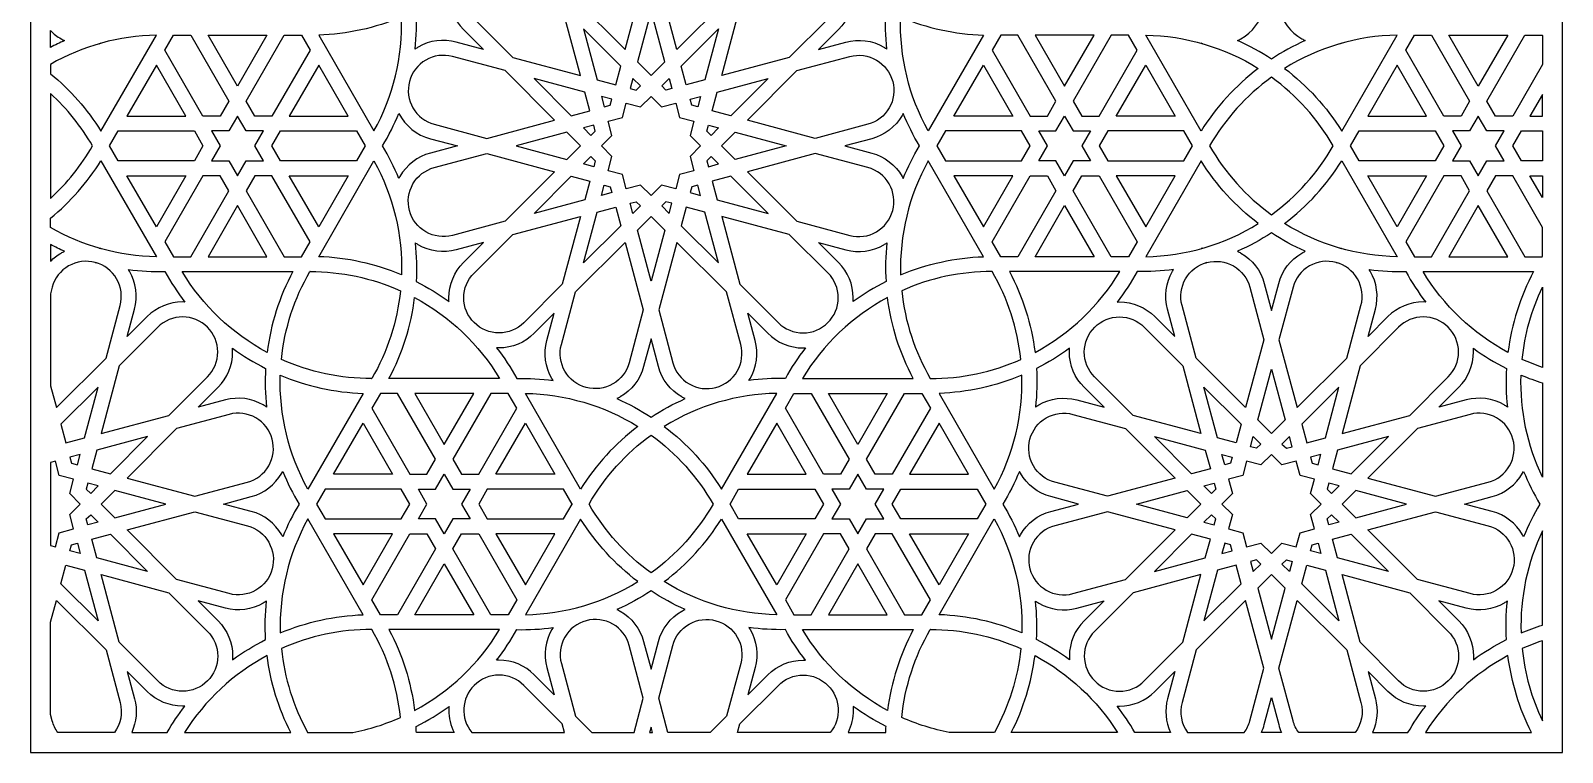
# Model space of a CAD drawing. Header units: millimetres. Extents: x 15683 to 17223, y -3509 to -1569.
# Drawn here: x 15683 to 17223, y -3509 to -2783 of the extents above; entities that cross this region are included whole.
import ezdxf

# ---------------------------------------------------------------- set-up
doc = ezdxf.new("R2010")
doc.units = ezdxf.units.MM
doc.layers.get('0').update_dxf_attribs({"color": 1})
doc.layers.add('Layer 01', color=160, linetype='Continuous')

msp = doc.modelspace()

# ---------------------------------------------------------------- linework, layer by layer
for points in [[(15683, -3509.2), (17223, -3509.2), (17223, -1569.2), (15683, -1569.2)], [(15856.3, -2869.3), (15818.1, -2803), (15826.7, -2788), (15844, -2788), (15882.3, -2854.3), (15873.7, -2869.3)], [(15891, -2839.3), (15861.4, -2788), (15920.6, -2788)], [(15963.9, -2803), (15925.6, -2869.3), (15908.3, -2869.3), (15899.6, -2854.3), (15937.9, -2788), (15955.2, -2788)], [(16649.6, -2803), (16687.9, -2869.3), (16705.2, -2869.3), (16713.9, -2854.3), (16675.6, -2788), (16658.3, -2788)], [(16722.6, -2839.3), (16752.2, -2788), (16692.9, -2788)], [(16757.2, -2869.3), (16795.5, -2803), (16786.8, -2788), (16769.5, -2788), (16731.2, -2854.3), (16739.9, -2869.3)], [(17103.8, -2869.3), (17065.6, -2803), (17074.2, -2788), (17091.5, -2788), (17129.8, -2854.3), (17121.2, -2869.3)], [(17138.5, -2839.3), (17108.9, -2788), (17168.1, -2788)], [(17203, -2817.5), (17173.1, -2869.3), (17155.8, -2869.3), (17147.1, -2854.3), (17185.4, -2788), (17202.8, -2788), (17203, -2788.4)], [(15779.8, -2869.3), (15839, -2869.3), (15809.4, -2818)], [(15942.9, -2869.3), (16002.2, -2869.3), (15972.6, -2818)], [(16670.6, -2869.3), (16611.3, -2869.3), (16641, -2818)], [(16833.8, -2869.3), (16774.5, -2869.3), (16804.1, -2818)], [(17027.3, -2869.3), (17086.5, -2869.3), (17056.9, -2818)], [(17203, -2847.5), (17190.4, -2869.3), (17203, -2869.3)], [(15908.3, -2899.3), (15908.3, -2899.3), (15917, -2884.3), (15899.6, -2884.3), (15891, -2869.3), (15882.3, -2884.3), (15865, -2884.3), (15873.7, -2899.3), (15873.6, -2899.3), (15873.7, -2899.4), (15865, -2914.4), (15882.3, -2914.4), (15891, -2929.4), (15899.6, -2914.4), (15917, -2914.4), (15908.3, -2899.4)], [(16705.2, -2899.3), (16705.2, -2899.3), (16696.6, -2884.3), (16713.9, -2884.3), (16722.6, -2869.3), (16731.2, -2884.3), (16748.5, -2884.3), (16739.9, -2899.3), (16739.9, -2899.3), (16739.9, -2899.4), (16748.5, -2914.4), (16731.2, -2914.4), (16722.6, -2929.4), (16713.9, -2914.4), (16696.6, -2914.4), (16705.2, -2899.4)], [(17155.9, -2899.3), (17155.8, -2899.3), (17164.5, -2884.3), (17147.1, -2884.3), (17138.5, -2869.3), (17129.8, -2884.3), (17112.5, -2884.3), (17121.2, -2899.3), (17121.1, -2899.3), (17121.2, -2899.4), (17112.5, -2914.4), (17129.8, -2914.4), (17138.5, -2929.4), (17147.1, -2914.4), (17164.5, -2914.4), (17155.8, -2899.4)], [(15762.4, -2899.3), (15771.1, -2884.3), (15847.7, -2884.3), (15856.3, -2899.3), (15856.3, -2899.3), (15856.3, -2899.4), (15847.7, -2914.4), (15771.1, -2914.4)], [(15925.7, -2899.3), (15925.6, -2899.3), (15934.3, -2884.3), (16010.8, -2884.3), (16019.5, -2899.3), (16019.5, -2899.3), (16019.5, -2899.4), (16010.8, -2914.4), (15934.3, -2914.4), (15925.6, -2899.4)], [(16687.9, -2899.3), (16687.9, -2899.3), (16679.3, -2884.3), (16602.7, -2884.3), (16594, -2899.3), (16594.1, -2899.3), (16594, -2899.4), (16602.7, -2914.4), (16679.3, -2914.4), (16687.9, -2899.4)], [(16851.1, -2899.3), (16842.4, -2884.3), (16765.9, -2884.3), (16757.2, -2899.3), (16757.2, -2899.3), (16757.2, -2899.4), (16765.9, -2914.4), (16842.4, -2914.4)], [(17009.9, -2899.3), (17018.6, -2884.3), (17095.2, -2884.3), (17103.8, -2899.3), (17103.8, -2899.3), (17103.8, -2899.4), (17095.2, -2914.4), (17018.6, -2914.4)], [(17203, -2914.4), (17181.8, -2914.4), (17173.1, -2899.4), (17173.2, -2899.3), (17173.1, -2899.3), (17181.8, -2884.3), (17203, -2884.3)], [(15779.8, -2929.4), (15839, -2929.4), (15809.4, -2980.7)], [(15856.3, -2929.4), (15818.1, -2995.7), (15826.7, -3010.7), (15844, -3010.7), (15882.3, -2944.4), (15873.7, -2929.4)], [(15963.9, -2995.7), (15925.6, -2929.4), (15908.3, -2929.4), (15899.6, -2944.4), (15937.9, -3010.7), (15955.2, -3010.7)], [(15942.9, -2929.4), (16002.2, -2929.4), (15972.6, -2980.7)], [(16670.6, -2929.4), (16611.3, -2929.4), (16641, -2980.7)], [(16649.6, -2995.7), (16687.9, -2929.4), (16705.2, -2929.4), (16713.9, -2944.4), (16675.6, -3010.7), (16658.3, -3010.7)], [(16757.2, -2929.4), (16795.5, -2995.7), (16786.8, -3010.7), (16769.5, -3010.7), (16731.2, -2944.4), (16739.9, -2929.4)], [(16833.8, -2929.4), (16774.5, -2929.4), (16804.1, -2980.7)], [(17027.3, -2929.4), (17086.5, -2929.4), (17056.9, -2980.7)], [(17103.8, -2929.4), (17065.6, -2995.7), (17074.2, -3010.7), (17091.5, -3010.7), (17129.8, -2944.4), (17121.2, -2929.4)], [(17203, -2981.2), (17173.1, -2929.4), (17155.8, -2929.4), (17147.1, -2944.4), (17185.4, -3010.7), (17202.8, -3010.7), (17203, -3010.3)], [(17203, -2951.2), (17190.4, -2929.4), (17203, -2929.4)], [(15891, -2959.4), (15861.4, -3010.7), (15920.6, -3010.7)], [(16722.6, -2959.4), (16752.2, -3010.7), (16692.9, -3010.7)], [(17138.5, -2959.4), (17108.9, -3010.7), (17168.1, -3010.7)], [(15963.7, -3025.7), (15963.9, -3025.7), (15964, -3025.6)], [(16649.8, -3025.7), (16649.6, -3025.7), (16649.5, -3025.6)], [(16026.1, -3133.2), (16025.9, -3133.2), (16025.8, -3133.3)], [(16587.4, -3133.2), (16587.6, -3133.2), (16587.7, -3133.3)], [(16025.9, -3163.2), (16064.2, -3229.5), (16081.5, -3229.5), (16090.2, -3214.5), (16051.9, -3148.2), (16034.6, -3148.2)], [(16098.8, -3199.5), (16128.5, -3148.2), (16069.2, -3148.2)], [(16133.5, -3229.5), (16171.8, -3163.2), (16163.1, -3148.2), (16145.8, -3148.2), (16107.5, -3214.5), (16116.2, -3229.5)], [(16480, -3229.5), (16441.8, -3163.2), (16450.4, -3148.2), (16467.7, -3148.2), (16506, -3214.5), (16497.4, -3229.5)], [(16514.7, -3199.5), (16485.1, -3148.2), (16544.3, -3148.2)], [(16587.6, -3163.2), (16549.3, -3229.5), (16532, -3229.5), (16523.3, -3214.5), (16561.6, -3148.2), (16578.9, -3148.2)], [(16046.9, -3229.5), (15987.6, -3229.5), (16017.3, -3178.2)], [(16210.1, -3229.5), (16150.8, -3229.5), (16180.4, -3178.2)], [(16403.5, -3229.5), (16462.7, -3229.5), (16433.1, -3178.2)], [(16566.6, -3229.5), (16625.9, -3229.5), (16596.3, -3178.2)], [(16081.5, -3259.5), (16072.9, -3244.5), (16090.2, -3244.5), (16098.8, -3229.5), (16107.5, -3244.5), (16124.8, -3244.5), (16116.2, -3259.5), (16124.8, -3274.5), (16107.5, -3274.5), (16098.8, -3289.5), (16090.2, -3274.5), (16072.9, -3274.5)], [(16532, -3259.5), (16540.7, -3244.5), (16523.3, -3244.5), (16514.7, -3229.5), (16506, -3244.5), (16488.7, -3244.5), (16497.4, -3259.5), (16488.7, -3274.5), (16506, -3274.5), (16514.7, -3289.5), (16523.3, -3274.5), (16540.7, -3274.5)], [(16064.2, -3259.5), (16055.5, -3244.5), (15979, -3244.5), (15970.3, -3259.5), (15979, -3274.5), (16055.5, -3274.5)], [(16227.4, -3259.5), (16218.7, -3244.5), (16142.1, -3244.5), (16133.5, -3259.5), (16142.1, -3274.5), (16218.7, -3274.5)], [(16386.2, -3259.5), (16394.8, -3244.5), (16471.4, -3244.5), (16480, -3259.5), (16471.4, -3274.5), (16394.8, -3274.5)], [(16549.3, -3259.5), (16558, -3244.5), (16634.6, -3244.5), (16643.2, -3259.5), (16634.6, -3274.5), (16558, -3274.5)], [(16046.9, -3289.5), (15987.6, -3289.5), (16017.3, -3340.8)], [(16025.9, -3355.8), (16064.2, -3289.5), (16081.5, -3289.5), (16090.2, -3304.5), (16051.9, -3370.8), (16034.6, -3370.8)], [(16133.5, -3289.5), (16171.8, -3355.8), (16163.1, -3370.8), (16145.8, -3370.8), (16107.5, -3304.5), (16116.2, -3289.5)], [(16210.1, -3289.5), (16150.8, -3289.5), (16180.4, -3340.8)], [(16403.5, -3289.5), (16462.7, -3289.5), (16433.1, -3340.8)], [(16480, -3289.5), (16441.8, -3355.8), (16450.4, -3370.8), (16467.7, -3370.8), (16506, -3304.5), (16497.4, -3289.5)], [(16587.6, -3355.8), (16549.3, -3289.5), (16532, -3289.5), (16523.3, -3304.5), (16561.6, -3370.8), (16578.9, -3370.8)], [(16566.6, -3289.5), (16625.9, -3289.5), (16596.3, -3340.8)], [(16098.8, -3319.5), (16128.5, -3370.8), (16069.2, -3370.8)], [(16514.7, -3319.5), (16485.1, -3370.8), (16544.3, -3370.8)], [(16026.1, -3385.8), (16025.9, -3385.8), (16025.8, -3385.6)], [(16587.4, -3385.8), (16587.6, -3385.8), (16587.7, -3385.6)]]:
    msp.add_lwpolyline(points, close=True)
for points in [[(15972.6, -2788), (16028.2, -2884.3, 0.135132), (16055.8, -2769.7, -0.090641)], [(16641, -2788), (16585.4, -2884.3, -0.135132), (16557.7, -2769.7, 0.090641)], [(15703, -2826.7, -0.081525), (15753.7, -2884.4), (15809.4, -2787.9, 0.126215), (15703, -2817.3)], [(16804.1, -2787.9, -0.135276), (16917.3, -2821.3, 0.090727), (16859.8, -2884.4)], [(17056.9, -2787.9, 0.135276), (16943.7, -2821.3, -0.090727), (17001.2, -2884.4)], [(16930.5, -2968.5, 0.105833), (16992.7, -2899.3, 0.105833), (16930.5, -2830.2, 0.105833), (16868.4, -2899.3, 0.105833)], [(15703, -2952.1, 0.076482), (15745.2, -2899.3, 0.076482), (15703, -2846.6)], [(15703, -2972, 0.081525), (15753.7, -2914.3), (15809.4, -3010.8, -0.126215), (15703, -2981.4)], [(15972.6, -3010.7), (16028.2, -2914.4, -0.135132), (16055.8, -3029, 0.090641)], [(16641, -3010.7), (16585.4, -2914.4, 0.135132), (16557.7, -3029, -0.090641)], [(16804.1, -3010.8, 0.135276), (16917.3, -2977.4, -0.090727), (16859.8, -2914.3)], [(17056.9, -3010.8, -0.135276), (16943.7, -2977.4, 0.090727), (17001.2, -2914.3)], [(15749.2, -3016.9, -0.001398), (15748, -3016.6)], [(16864.3, -3016.9, 0.001398), (16865.6, -3016.6)], [(16996.7, -3016.9, -0.001398), (16995.5, -3016.6)], [(15781.3, -3023.6, 0.038881), (15818.1, -3025.7, 0.038562), (15838.1, -3056.3), (15835.8, -3056.2, 0.199489), (15800.2, -3071), (15780.1, -3091.1), (15787.5, -3063.6, 0.199489), (15782.4, -3025.4)], [(15835.4, -3025.7), (15946.6, -3025.7, 0.090641), (15920.8, -3107, -0.135132)], [(15963.8, -3025.6, -0.105859), (16054.8, -3044.9, -0.105859), (16026, -3133.3, -0.105859), (15935.1, -3114, -0.105859)], [(16649.7, -3025.6, 0.105859), (16558.8, -3044.9, 0.105859), (16587.5, -3133.3, 0.105859), (16678.5, -3114, 0.105859)], [(16778.2, -3025.7), (16667, -3025.7, -0.090641), (16692.8, -3107, 0.135132)], [(16832.2, -3023.6, -0.038881), (16795.5, -3025.7, -0.038562), (16775.4, -3056.3), (16777.7, -3056.2, -0.199489), (16813.3, -3071), (16833.4, -3091.1), (16826.1, -3063.6, -0.199489), (16831.1, -3025.4)], [(17028.8, -3023.6, 0.038881), (17065.6, -3025.7, 0.038562), (17085.6, -3056.3), (17083.3, -3056.2, 0.199489), (17047.7, -3071), (17027.6, -3091.1), (17035, -3063.6, 0.199489), (17029.9, -3025.4)], [(17082.9, -3025.7), (17194.1, -3025.7, 0.090641), (17168.3, -3107, -0.135132)], [(17203, -3122, -0.02471), (17182.6, -3114, -0.085621), (17203, -3041.3)], [(16043.3, -3133.2, 0.090641), (16069.1, -3051.9, -0.135132), (16154.5, -3133.2)], [(16570.3, -3133.2, -0.090641), (16544.5, -3051.9, 0.135132), (16459.1, -3133.2)], [(15919.3, -3123.1, 0.040936), (15920.2, -3161.9, 0.019027), (15916.9, -3159.8, 0.199489), (15878.8, -3154.8), (15851.3, -3162.2), (15871.4, -3142.1, 0.199489), (15886.1, -3106.5, 0.018279), (15886, -3102.8, 0.041199)], [(16694.3, -3123.1, -0.040936), (16693.3, -3161.9, -0.019027), (16696.6, -3159.8, -0.199489), (16734.8, -3154.8), (16762.3, -3162.2), (16742.1, -3142.1, -0.199489), (16727.4, -3106.5, -0.018279), (16727.6, -3102.8, -0.041199)], [(17166.8, -3123.1, 0.040936), (17167.7, -3161.9, 0.019027), (17164.5, -3159.8, 0.199489), (17126.3, -3154.8), (17098.8, -3162.2), (17118.9, -3142.1, 0.199489), (17133.6, -3106.5, 0.018279), (17133.5, -3102.8, 0.041199)], [(15934, -3129.9, 0.090641), (16017.3, -3148.2), (15961.7, -3244.5, -0.135132)], [(16679.6, -3129.9, -0.090641), (16596.3, -3148.2), (16651.9, -3244.5, 0.135132)], [(17203, -3232.5, -0.119754), (17181.5, -3129.9, 0.024161), (17203, -3137.7)], [(16293.4, -3181.4, 0.090589), (16236, -3244.4), (16180.4, -3148.2, -0.135014)], [(16320.1, -3181.4, -0.090589), (16377.6, -3244.4), (16433.1, -3148.2, 0.135014)], [(16306.8, -3328.7, -0.106105), (16244.4, -3259.5, -0.106105), (16306.8, -3190.2, -0.106105), (16369.1, -3259.5, -0.106105)], [(16227.3, -3259.6, -0.0001), (16227.4, -3259.5), (16227.3, -3259.4)], [(16386.2, -3259.6, 0.0001), (16386.2, -3259.5), (16386.2, -3259.4)], [(15934, -3389.1, -0.090641), (16017.3, -3370.8), (15961.7, -3274.5, 0.135132)], [(16293.4, -3337.5, -0.090589), (16236, -3274.6), (16180.4, -3370.8, 0.135014)], [(16320.1, -3337.5, 0.090589), (16377.6, -3274.6), (16433.1, -3370.8, -0.135014)], [(16679.6, -3389.1, 0.090641), (16596.3, -3370.8), (16651.9, -3274.5, -0.135132)], [(17203, -3286.4, 0.119754), (17181.5, -3389.1, -0.024161), (17203, -3381.2)], [(15919.3, -3395.8, -0.040936), (15920.2, -3357.1, -0.019027), (15916.9, -3359.1, -0.199489), (15878.8, -3364.1), (15851.3, -3356.7), (15871.4, -3376.9, -0.199489), (15886.1, -3412.5, -0.018279), (15886, -3416.1, -0.041199)], [(16694.3, -3395.8, 0.040936), (16693.3, -3357.1, 0.019027), (16696.6, -3359.1, 0.199489), (16734.8, -3364.1), (16762.3, -3356.7), (16742.1, -3376.9, 0.199489), (16727.4, -3412.5, 0.018279), (16727.6, -3416.1, 0.041199)], [(17166.8, -3395.8, -0.040936), (17167.7, -3357.1, -0.019027), (17164.5, -3359.1, -0.199489), (17126.3, -3364.1), (17098.8, -3356.7), (17118.9, -3376.9, -0.199489), (17133.6, -3412.5, -0.018279), (17133.5, -3416.1, -0.041199)], [(16006.9, -3489.2, 0.056713), (16054.8, -3474.1, 0.105859), (16026, -3385.6, 0.105859), (15935.1, -3404.9, 0.100437), (15961.5, -3489.2)], [(16043.3, -3385.8, -0.090641), (16069.1, -3467, 0.135132), (16154.5, -3385.8)], [(16570.3, -3385.8, 0.090641), (16544.5, -3467, -0.135132), (16459.1, -3385.8)], [(16606.6, -3489.2, -0.056713), (16558.8, -3474.1, -0.105859), (16587.5, -3385.6, -0.105859), (16678.5, -3404.9, -0.100437), (16652.1, -3489.2)], [(17203, -3397, 0.02471), (17182.6, -3404.9, 0.085621), (17203, -3477.6)], [(15944.5, -3489.2, -0.085875), (15920.8, -3411.9, 0.129776), (15837.8, -3489.2)], [(16669, -3489.2, 0.085875), (16692.8, -3411.9, -0.129776), (16775.7, -3489.2)], [(17192, -3489.2, -0.085875), (17168.3, -3411.9, 0.129776), (17085.3, -3489.2)], [(15820.3, -3489.2, -0.033736), (15838.1, -3462.7), (15835.8, -3462.7, -0.199489), (15800.2, -3448), (15780.1, -3427.8), (15787.5, -3455.3, -0.174582), (15784.6, -3489.2)], [(16793.2, -3489.2, 0.033736), (16775.4, -3462.7), (16777.7, -3462.7, 0.199489), (16813.3, -3448), (16833.4, -3427.8), (16826.1, -3455.3, 0.174582), (16828.9, -3489.2)], [(17067.8, -3489.2, -0.033736), (17085.6, -3462.7), (17083.3, -3462.7, -0.199489), (17047.7, -3448), (17027.6, -3427.8), (17035, -3455.3, -0.174582), (17032.1, -3489.2)]]:
    msp.add_lwpolyline(points, format="xyb", close=True)
at = {"layer": 'Layer 01'}
for points in [[(16284.8, -2681.4, 0.415515), (16241.6, -2656.5, 0.415515), (16216.6, -2699.7), (16230.9, -2752.7), (16280.7, -2802.4), (16299, -2734.4)], [(16328.7, -2681.4, -0.415515), (16372, -2656.5, -0.415515), (16396.9, -2699.7), (16382.7, -2752.7), (16332.8, -2802.4), (16314.5, -2734.4)], [(16178.8, -2721.6, 0.415515), (16128.9, -2721.7, 0.415515), (16128.8, -2771.5), (16167.7, -2810.3), (16235.8, -2828.4), (16217.5, -2760.4)], [(16434.8, -2721.6, -0.415515), (16484.6, -2721.7, -0.415515), (16484.7, -2771.5), (16445.8, -2810.3), (16377.8, -2828.4), (16396, -2760.4)], [(16937.8, -2761.1, 0.199489), (16961.2, -2791.6, 0.018655), (16964.5, -2793.4, 0.040925), (16930.5, -2812, 0.040925), (16896.5, -2793.4, 0.018655), (16899.8, -2791.6, 0.199489), (16923.3, -2761.1), (16930.5, -2733.9)], [(16072.7, -2799.9, 0.018279), (16069.6, -2801.9, 0.041199), (16070.6, -2762.9, 0.040936), (16103.7, -2742.8, 0.019027), (16103.5, -2746.6, 0.199489), (16118.3, -2782.2), (16138.4, -2802.3), (16110.9, -2794.9, 0.199489)], [(16540.8, -2799.9, -0.018279), (16543.9, -2801.9, -0.041199), (16543, -2762.9, -0.040936), (16509.9, -2742.8, -0.019027), (16510, -2746.6, -0.199489), (16495.3, -2782.2), (16475.1, -2802.3), (16502.6, -2794.9, -0.199489)], [(15703, -2783.4, 0.067457), (15713.7, -2791.6, 0.018655), (15717, -2793.4, 0.016402), (15703, -2800.2)], [(16107, -2809.4, 0.415515), (16063.9, -2834.4, 0.415515), (16088.8, -2877.6), (16141.8, -2891.7), (16209.8, -2873.4), (16160, -2823.6)], [(16506.5, -2809.4, -0.415515), (16549.7, -2834.4, -0.415515), (16524.8, -2877.6), (16471.7, -2891.7), (16403.7, -2873.4), (16453.5, -2823.6)], [(16084.9, -2906.6, 0.199489), (16054.3, -2930), (16053.2, -2932, 0.038562), (16036.8, -2899.4, 0.000103), (16036.9, -2899.3, 0.037426), (16053.2, -2866.6, 0.211498), (16084.9, -2892.1), (16112.1, -2899.3)], [(16528.6, -2906.6, -0.199489), (16559.2, -2930), (16560.3, -2932, -0.038562), (16576.7, -2899.4, -0.000103), (16576.7, -2899.3, -0.000103), (16576.7, -2899.3, -0.038562), (16560.3, -2866.6), (16559.2, -2868.7, -0.199489), (16528.6, -2892.1), (16501.5, -2899.3)], [(16107, -2989.3, -0.415515), (16063.9, -2964.3, -0.415515), (16088.8, -2921.1), (16141.8, -2906.9), (16209.8, -2925.3), (16160, -2975.1)], [(16506.5, -2989.3, 0.415515), (16549.7, -2964.3, 0.415515), (16524.8, -2921.1), (16471.7, -2906.9), (16403.7, -2925.3), (16453.5, -2975.1)], [(16178.8, -3077.1, -0.415515), (16128.9, -3077, -0.415515), (16128.8, -3027.2), (16167.7, -2988.4), (16235.8, -2970.3), (16217.5, -3038.3)], [(16434.8, -3077.1, 0.415515), (16484.6, -3077, 0.415515), (16484.7, -3027.2), (16445.8, -2988.4), (16377.8, -2970.3), (16396, -3038.3)], [(16937.8, -3037.6, -0.199489), (16961.2, -3007.1, -0.018655), (16964.5, -3005.3, -0.040925), (16930.5, -2986.7, -0.040925), (16896.5, -3005.3, -0.018655), (16899.8, -3007.1, -0.199489), (16923.3, -3037.6), (16930.5, -3064.8)], [(15703, -3015.3, -0.067457), (15713.7, -3007.1, -0.018655), (15717, -3005.3, -0.016402), (15703, -2998.5)], [(16072.7, -2998.7, -0.018279), (16069.6, -2996.8, -0.041199), (16070.6, -3035.8, -0.040936), (16103.7, -3055.9, -0.019027), (16103.5, -3052.1, -0.199489), (16118.3, -3016.5), (16138.4, -2996.4), (16110.9, -3003.8, -0.199489)], [(16284.8, -3117.3, -0.415515), (16241.6, -3142.2, -0.415515), (16216.6, -3099), (16230.9, -3046), (16280.7, -2996.3), (16299, -3064.3)], [(16328.7, -3117.3, 0.415515), (16372, -3142.2, 0.415515), (16396.9, -3099), (16382.7, -3046), (16332.8, -2996.3), (16314.5, -3064.3)], [(16540.8, -2998.7, 0.018279), (16543.9, -2996.8, 0.041199), (16543, -3035.8, 0.040936), (16509.9, -3055.9, 0.019027), (16510, -3052.1, 0.199489), (16495.3, -3016.5), (16475.1, -2996.4), (16502.6, -3003.8, 0.199489)], [(15773, -3059.7, 0.415515), (15748, -3016.6, 0.415515), (15704.7, -3041.5), (15703, -3048), (15703, -3140.5), (15708.9, -3162.5), (15758.8, -3112.7)], [(16840.6, -3059.7, -0.415515), (16865.6, -3016.6, -0.415515), (16908.8, -3041.5), (16922.9, -3094.5), (16904.6, -3162.5), (16854.8, -3112.7)], [(17020.5, -3059.7, 0.415515), (16995.5, -3016.6, 0.415515), (16952.2, -3041.5), (16938.1, -3094.5), (16956.5, -3162.5), (17006.3, -3112.7)], [(15860.8, -3131.5, 0.415515), (15860.7, -3081.6, 0.415515), (15810.8, -3081.6), (15772.1, -3120.4), (15754, -3188.5), (15822, -3170.3)], [(16153.8, -3102.5), (16151.5, -3102.4, -0.038887), (16171.8, -3133.2, -0.038676), (16208.3, -3135.3), (16207.1, -3133.3, -0.199489), (16202.1, -3095.1), (16209.5, -3067.6), (16189.4, -3087.7, -0.199489)], [(16459.8, -3102.5), (16462, -3102.4, 0.038887), (16441.8, -3133.2, 0.038676), (16405.2, -3135.3), (16406.4, -3133.3, 0.199489), (16411.4, -3095.1), (16404, -3067.6), (16424.2, -3087.7, 0.199489)], [(16752.7, -3131.5, -0.415515), (16752.8, -3081.6, -0.415515), (16802.7, -3081.6), (16841.4, -3120.4), (16859.6, -3188.5), (16791.5, -3170.3)], [(17108.3, -3131.5, 0.415515), (17108.2, -3081.6, 0.415515), (17058.3, -3081.6), (17019.6, -3120.4), (17001.5, -3188.5), (17069.5, -3170.3)], [(16341, -3153.5, -0.018536), (16337.7, -3151.7, -0.199489), (16314.2, -3121.2), (16306.8, -3093.3), (16299.3, -3121.2, -0.199489), (16275.8, -3151.7, -0.018536), (16272.5, -3153.5, -0.041202), (16306.8, -3172.2, -0.041202)], [(15901, -3237.5, 0.415515), (15925.8, -3194.3, 0.415515), (15882.7, -3169.3), (15829.7, -3183.6), (15780, -3233.4), (15848, -3251.7)], [(16712.6, -3237.5, -0.415515), (16687.7, -3194.3, -0.415515), (16730.9, -3169.3), (16783.8, -3183.6), (16833.6, -3233.4), (16765.6, -3251.7)], [(17148.5, -3237.5, 0.415515), (17173.3, -3194.3, 0.415515), (17130.2, -3169.3), (17077.2, -3183.6), (17027.5, -3233.4), (17095.5, -3251.7)], [(15936.5, -3292.4), (15935.4, -3290.4, 0.199489), (15904.9, -3266.9), (15877, -3259.5), (15904.9, -3252, 0.199489), (15935.4, -3228.5), (15936.5, -3226.6, 0.038887), (15953, -3259.5, 0.038887)], [(16677.1, -3292.4), (16678.1, -3290.4, -0.199489), (16708.7, -3266.9), (16736.6, -3259.5), (16708.7, -3252, -0.199489), (16678.1, -3228.5), (16677.1, -3226.6, -0.038887), (16660.5, -3259.5, -0.038887)], [(17184, -3292.4), (17182.9, -3290.4, 0.199489), (17152.4, -3266.9), (17124.5, -3259.5), (17152.4, -3252, 0.199489), (17182.9, -3228.5), (17184, -3226.6, 0.038887), (17200.5, -3259.5, 0.038887)], [(15901, -3281.4, -0.415515), (15925.8, -3324.7, -0.415515), (15882.7, -3349.6), (15829.7, -3335.4), (15780, -3285.5), (15848, -3267.2)], [(16712.6, -3281.4, 0.415515), (16687.7, -3324.7, 0.415515), (16730.9, -3349.6), (16783.8, -3335.4), (16833.6, -3285.5), (16765.6, -3267.2)], [(17148.5, -3281.4, -0.415515), (17173.3, -3324.7, -0.415515), (17130.2, -3349.6), (17077.2, -3335.4), (17027.5, -3285.5), (17095.5, -3267.2)], [(15860.8, -3387.5, -0.415515), (15860.7, -3437.4, -0.415515), (15810.8, -3437.4), (15772.1, -3398.5), (15754, -3330.5), (15822, -3348.7)], [(16752.7, -3387.5, 0.415515), (16752.8, -3437.4, 0.415515), (16802.7, -3437.4), (16841.4, -3398.5), (16859.6, -3330.5), (16791.5, -3348.7)], [(17108.3, -3387.5, -0.415515), (17108.2, -3437.4, -0.415515), (17058.3, -3437.4), (17019.6, -3398.5), (17001.5, -3330.5), (17069.5, -3348.7)], [(15767.3, -3489.2), (15710.4, -3489.2, -0.093451), (15704.7, -3477.5), (15703, -3471), (15703, -3378.4), (15708.9, -3356.4), (15758.8, -3406.2), (15773, -3459.2, -0.228228)], [(16306.8, -3346.8, -0.041202), (16272.5, -3365.5, -0.018536), (16275.8, -3367.2, -0.199489), (16299.3, -3397.8), (16306.8, -3425.7), (16314.2, -3397.8, -0.199489), (16337.7, -3367.2, -0.018536), (16341, -3365.5, -0.041202)], [(16903.2, -3489.2, 0.093451), (16908.8, -3477.5), (16922.9, -3424.4), (16904.6, -3356.4), (16854.8, -3406.2), (16840.6, -3459.2, 0.228228), (16846.2, -3489.2)], [(16957.9, -3489.2, -0.093451), (16952.2, -3477.5), (16938.1, -3424.4), (16956.5, -3356.4), (17006.3, -3406.2), (17020.5, -3459.2, -0.228228), (17014.8, -3489.2)], [(16153.8, -3416.5), (16151.5, -3416.5, 0.038887), (16171.8, -3385.8, 0.038676), (16208.3, -3383.7), (16207.1, -3385.7, 0.199489), (16202.1, -3423.9), (16209.5, -3451.4), (16189.4, -3431.2, 0.199489)], [(16289.7, -3489.2), (16299, -3454.6), (16284.8, -3401.6, 0.415515), (16241.6, -3376.8, 0.415515), (16216.6, -3420), (16230.9, -3472.9), (16247.2, -3489.2)], [(16323.8, -3489.2), (16314.5, -3454.6), (16328.7, -3401.6, -0.415515), (16372, -3376.8, -0.415515), (16396.9, -3420), (16382.7, -3472.9), (16366.3, -3489.2)], [(16459.8, -3416.5), (16462, -3416.5, -0.038887), (16441.8, -3385.8, -0.038676), (16405.2, -3383.7), (16406.4, -3385.7, -0.199489), (16411.4, -3423.9), (16404, -3451.4), (16424.2, -3431.2, -0.199489)], [(16219.8, -3489.2), (16217.5, -3480.6), (16178.8, -3441.8, 0.415515), (16128.9, -3441.9, 0.386909), (16126.5, -3489.2)], [(16393.7, -3489.2), (16396, -3480.6), (16434.8, -3441.8, -0.415515), (16484.6, -3441.9, -0.386909), (16487, -3489.2)], [(16070.8, -3489.2, 0.006396), (16070.6, -3483.2, 0.040936), (16103.7, -3463, 0.019027), (16103.5, -3466.8, 0.116117), (16108.8, -3489.2)], [(16542.7, -3489.2, -0.006396), (16543, -3483.2, -0.040936), (16509.9, -3463, -0.019027), (16510, -3466.8, -0.116117), (16504.8, -3489.2)], [(16920.5, -3489.2, 0.041875), (16923.3, -3481.3), (16930.5, -3454.2), (16937.8, -3481.3, 0.041875), (16940.6, -3489.2)]]:
    msp.add_lwpolyline(points, format="xyb", close=True, dxfattribs=at)
for points in [[(16306.8, -2763.5), (16293, -2814.6), (16306.8, -2828.4), (16320.5, -2814.6)], [(16252.5, -2832.9), (16271.3, -2837.9), (16276.3, -2819.1), (16238.9, -2781.7)], [(16361, -2832.9), (16342.2, -2837.9), (16337.2, -2819.1), (16374.7, -2781.7)], [(16226.5, -2868.9), (16245.3, -2863.9), (16240.3, -2845.1), (16189.2, -2831.4)], [(16285.8, -2841.7), (16291.7, -2843.3), (16296.1, -2839), (16288.5, -2831.4)], [(16327.8, -2841.7), (16321.8, -2843.3), (16317.5, -2839), (16325, -2831.4)], [(16387, -2868.9), (16368.2, -2863.9), (16373.3, -2845.1), (16424.4, -2831.4)], [(16256.9, -2899.3), (16267.4, -2888.8), (16263.6, -2874.4), (16278, -2870.6), (16281.9, -2856.2), (16296.2, -2860), (16306.8, -2849.5), (16317.3, -2860), (16331.7, -2856.2), (16335.5, -2870.6), (16349.9, -2874.4), (16346.1, -2888.8), (16356.6, -2899.3), (16346.1, -2909.9), (16349.9, -2924.3), (16335.5, -2928.1), (16331.7, -2942.5), (16317.3, -2938.7), (16306.8, -2949.2), (16296.2, -2938.7), (16281.9, -2942.5), (16278, -2928.1), (16263.6, -2924.3), (16267.4, -2909.9)], [(16259.8, -2859.9), (16265.7, -2858.3), (16267.3, -2852.4), (16257, -2849.6)], [(16353.8, -2859.9), (16347.8, -2858.3), (16346.2, -2852.4), (16356.5, -2849.6)], [(16246.4, -2888.7), (16250.7, -2884.4), (16249.1, -2878.4), (16238.8, -2881.2)], [(16367.2, -2888.7), (16362.8, -2884.4), (16364.4, -2878.4), (16374.7, -2881.2)], [(16235.8, -2899.3), (16222.1, -2885.6), (16171, -2899.3), (16222.1, -2913.1)], [(16377.7, -2899.3), (16391.5, -2885.6), (16442.6, -2899.3), (16391.5, -2913.1)], [(16246.4, -2910), (16250.7, -2914.3), (16249.1, -2920.3), (16238.8, -2917.5)], [(16367.2, -2910), (16362.8, -2914.3), (16364.4, -2920.3), (16374.7, -2917.5)], [(16226.5, -2929.8), (16245.3, -2934.8), (16240.3, -2953.6), (16189.2, -2967.3)], [(16259.8, -2938.7), (16265.7, -2940.3), (16267.3, -2946.3), (16257, -2949.1)], [(16353.8, -2938.7), (16347.8, -2940.3), (16346.2, -2946.3), (16356.5, -2949.1)], [(16387, -2929.8), (16368.2, -2934.8), (16373.3, -2953.6), (16424.4, -2967.3)], [(16285.8, -2957), (16291.7, -2955.4), (16296.1, -2959.7), (16288.5, -2967.3)], [(16327.8, -2957), (16321.8, -2955.4), (16317.5, -2959.7), (16325, -2967.3)], [(16252.5, -2965.8), (16271.3, -2960.8), (16276.3, -2979.6), (16238.9, -3017)], [(16306.8, -3035.2), (16293, -2984.1), (16306.8, -2970.3), (16320.5, -2984.1)], [(16361, -2965.8), (16342.2, -2960.8), (16337.2, -2979.6), (16374.7, -3017)], [(16930.5, -3188.5), (16916.8, -3174.8), (16930.5, -3123.7), (16944.3, -3174.8)], [(15713.5, -3179.2), (15718.5, -3198), (15737.3, -3193), (15750.9, -3141.9)], [(16900.1, -3179.2), (16895, -3198), (16876.3, -3193), (16862.6, -3141.9)], [(16961, -3179.2), (16966, -3198), (16984.8, -3193), (16998.4, -3141.9)], [(15749.5, -3205.2), (15744.5, -3224), (15763.2, -3229), (15800.6, -3191.6)], [(16864, -3205.2), (16869.1, -3224), (16850.3, -3229), (16812.9, -3191.6)], [(16919.9, -3199.1), (16915.5, -3203.4), (16909.6, -3201.8), (16912.3, -3191.5)], [(16941.1, -3199.1), (16945.5, -3203.4), (16951.5, -3201.8), (16948.7, -3191.5)], [(16997, -3205.2), (16992, -3224), (17010.8, -3229), (17048.1, -3191.6)], [(15703, -3301.3), (15707.9, -3302.6), (15711.8, -3288.3), (15726.2, -3284.4), (15722.3, -3270), (15732.8, -3259.5), (15722.3, -3248.9), (15726.2, -3234.6), (15711.8, -3230.7), (15707.9, -3216.3), (15703, -3217.6)], [(15722.4, -3212.5), (15724, -3218.4), (15730, -3220), (15732.7, -3209.7)], [(16930.5, -3209.6), (16920, -3220.2), (16905.6, -3216.3), (16901.7, -3230.7), (16887.4, -3234.6), (16891.2, -3248.9), (16880.7, -3259.5), (16891.2, -3270), (16887.4, -3284.4), (16901.7, -3288.3), (16905.6, -3302.6), (16920, -3298.8), (16930.5, -3309.3), (16941.1, -3298.8), (16955.4, -3302.6), (16959.3, -3288.3), (16973.7, -3284.4), (16969.8, -3270), (16980.4, -3259.5), (16969.8, -3248.9), (16973.7, -3234.6), (16959.3, -3230.7), (16955.4, -3216.3), (16941.1, -3220.2)], [(16891.1, -3212.5), (16889.5, -3218.4), (16883.6, -3220), (16880.8, -3209.7)], [(16969.9, -3212.5), (16971.5, -3218.4), (16977.5, -3220), (16980.2, -3209.7)], [(15740.6, -3238.5), (15739, -3244.4), (15743.4, -3248.8), (15751, -3241.2)], [(15818.8, -3259.5), (15767.7, -3245.7), (15754, -3259.5), (15767.7, -3273.2)], [(16794.7, -3259.5), (16845.8, -3245.7), (16859.6, -3259.5), (16845.8, -3273.2)], [(16872.9, -3238.5), (16874.5, -3244.4), (16870.1, -3248.8), (16862.6, -3241.2)], [(16988.1, -3238.5), (16986.6, -3244.4), (16990.9, -3248.8), (16998.5, -3241.2)], [(17066.3, -3259.5), (17015.2, -3245.7), (17001.5, -3259.5), (17015.2, -3273.2)], [(15740.6, -3280.5), (15739, -3274.5), (15743.4, -3270.2), (15751, -3277.7)], [(16872.9, -3280.5), (16874.5, -3274.5), (16870.1, -3270.2), (16862.6, -3277.7)], [(16988.1, -3280.5), (16986.6, -3274.5), (16990.9, -3270.2), (16998.5, -3277.7)], [(15749.5, -3313.7), (15744.5, -3294.9), (15763.2, -3289.9), (15800.6, -3327.4)], [(16864, -3313.7), (16869.1, -3294.9), (16850.3, -3289.9), (16812.9, -3327.4)], [(16997, -3313.7), (16992, -3294.9), (17010.8, -3289.9), (17048.1, -3327.4)], [(15722.4, -3306.5), (15724, -3300.5), (15730, -3298.9), (15732.7, -3309.2)], [(16891.1, -3306.5), (16889.5, -3300.5), (16883.6, -3298.9), (16880.8, -3309.2)], [(16969.9, -3306.5), (16971.5, -3300.5), (16977.5, -3298.9), (16980.2, -3309.2)], [(15713.5, -3339.7), (15718.5, -3320.9), (15737.3, -3326), (15750.9, -3377.1)], [(16900.1, -3339.7), (16895, -3320.9), (16876.3, -3326), (16862.6, -3377.1)], [(16919.9, -3319.9), (16915.5, -3315.5), (16909.6, -3317.1), (16912.3, -3327.4)], [(16941.1, -3319.9), (16945.5, -3315.5), (16951.5, -3317.1), (16948.7, -3327.4)], [(16961, -3339.7), (16966, -3320.9), (16984.8, -3326), (16998.4, -3377.1)], [(16930.5, -3330.4), (16916.8, -3344.2), (16930.5, -3395.3), (16944.3, -3344.2)], [(16308.2, -3489.2), (16306.8, -3483.8), (16305.3, -3489.2)]]:
    msp.add_lwpolyline(points, close=True, dxfattribs=at)
for points in [[(15753.5, -2796.1, 0), (15751.8, -2796.6, 0)], [(16860, -2796.1, 0), (16861.7, -2796.6, 0)], [(17001, -2796.1, 0), (16999.3, -2796.6, 0)], [(15753.5, -3002.6, 0), (15751.8, -3002.1, 0)], [(16860, -3002.6, 0), (16861.7, -3002.1, 0)], [(17001, -3002.6, 0), (16999.3, -3002.1, 0)]]:
    msp.add_polyline3d(points, close=True, dxfattribs=at)

doc.saveas('drawing.dxf')
